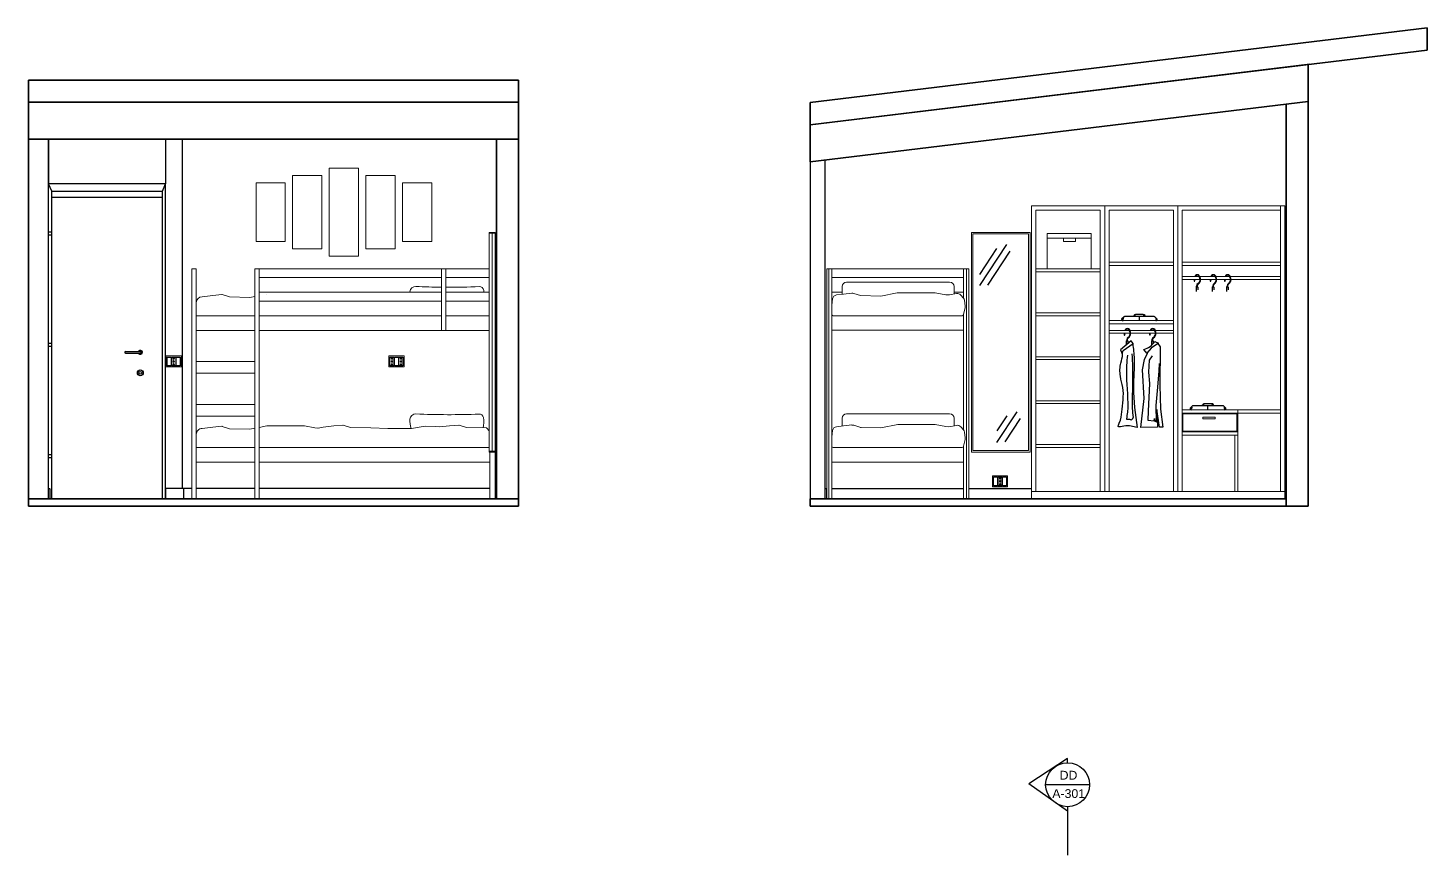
# Model space of a CAD drawing. Header units: millimetres. Extents: x 1104 to 5357, y 515 to 2439.
# Drawn here: x 3239 to 4195, y 756 to 1321 of the extents above; entities that cross this region are included whole.
import ezdxf

# ---------------------------------------------------------------- set-up
doc = ezdxf.new("R2010")
doc.units = ezdxf.units.MM
for name, color, linetype, lineweight in [('A-DOOR-FULL', 9, 'Continuous', 25), ('A-FLOR-LEVL', 3, 'Continuous', 35), ('A-FURN', 2, 'Continuous', 18), ('A-WALL-FULL-EXTR', 3, 'Continuous', 35), ('A-WALL-FULL-INTR', 1, 'Continuous', 25)]:
    doc.layers.add(name, color=color, linetype=linetype, lineweight=lineweight)
for name, color, linetype in [('A-MIRROR', 8, 'Continuous'), ('A-MIRROR-LIGHT', 13, 'Continuous'), ('BATTISCOPA', 10, 'Continuous'), ('SECT-SYMB', 6, 'Continuous')]:
    doc.layers.add(name, color=color, linetype=linetype)
doc.styles.get("Standard").update_dxf_attribs({"font": 'arial.ttf'})

msp = doc.modelspace()

# ---------------------------------------------------------------- linework, layer by layer
msp.add_line((3351.09, 999.53), (3354.59, 999.53))
at = {"layer": 'A-DOOR-FULL'}
for p, q in [((3253.11, 999.53), (3253.11, 1214.53)), ((3333.11, 1214.53), (3253.11, 1214.53)), ((3255.32, 1209.53), (3253.11, 1214.53)), ((3333.11, 1214.53), (3254.14, 1214.53)), ((3331.09, 1209.53), (3333.11, 1214.53)), ((3333.11, 999.53), (3333.11, 1214.53)), ((3255.32, 999.53), (3255.32, 1209.53)), ((3255.32, 1209.53), (3331.09, 1209.53)), ((3255.32, 1205.53), (3331.09, 1205.53)), ((3331.09, 999.53), (3331.09, 1209.53)), ((3255.32, 1181.53), (3253.11, 1181.53)), ((3255.32, 1179.53), (3253.11, 1179.53)), ((3255.32, 1105.53), (3253.11, 1105.53)), ((3255.32, 1103.53), (3253.11, 1103.53)), ((3305.71, 1100.03), (3315.99, 1100.03)), ((3255.32, 1029.53), (3253.11, 1029.53)), ((3255.32, 1027.53), (3253.11, 1027.53))]:
    msp.add_line(p, q, dxfattribs=at)
msp.add_lwpolyline([(3305.71, 1099.03), (3315.99, 1099.03, 1), (3315.99, 1100.03)], format="xyb", dxfattribs=at)
for radius in [2, 1]:
    msp.add_circle((3315.86, 1085.53), radius, dxfattribs=at)
for centre, radius, start, end in [((3305.71, 1099.53), 0.5, 90, 270), ((3315.99, 1099.53), 1.38, 201.31687, 158.68313)]:
    msp.add_arc(centre, radius, start, end, dxfattribs=at)
at = {"layer": 'A-FLOR-LEVL'}
for p, q in [((3239.45, 999.53), (3574.14, 999.53)), ((3239.45, 994.53), (3239.45, 999.53)), ((3574.14, 994.53), (3239.45, 994.53)), ((3574.14, 999.53), (3574.14, 994.53)), ((4098.44, 999.53), (3773.22, 999.57)), ((3773.22, 994.53), (3773.22, 999.57)), ((4113.31, 994.53), (3773.22, 994.53))]:
    msp.add_line(p, q, dxfattribs=at)
at = {"layer": 'A-FURN'}
for p, q in [((3464.87, 1225.24), (3444.87, 1225.24)), ((3444.87, 1225.24), (3444.87, 1165.24)), ((3464.87, 1165.24), (3464.87, 1225.24)), ((3414.87, 1215.24), (3394.87, 1215.24)), ((3394.87, 1215.24), (3394.87, 1175.24)), ((3414.87, 1175.24), (3414.87, 1215.24)), ((3439.87, 1220.24), (3419.87, 1220.24)), ((3419.87, 1220.24), (3419.87, 1170.24)), ((3439.87, 1170.24), (3439.87, 1220.24)), ((3489.87, 1220.24), (3469.87, 1220.24)), ((3469.87, 1220.24), (3469.87, 1170.24)), ((3489.87, 1170.24), (3489.87, 1220.24)), ((3514.87, 1215.24), (3494.87, 1215.24)), ((3494.87, 1215.24), (3494.87, 1175.24)), ((3514.87, 1175.24), (3514.87, 1215.24)), ((4097.4, 1199.53), (3924.4, 1199.53)), ((3924.4, 1199.53), (3924.4, 999.53)), ((3927.4, 1196.53), (3927.4, 1004.53)), ((3971.4, 1196.53), (3927.4, 1196.53)), ((3971.4, 1196.53), (3971.4, 1004.53)), ((3974.4, 1199.53), (3974.4, 1004.53)), ((3977.4, 1196.53), (3977.4, 1004.53)), ((4021.4, 1196.53), (3977.4, 1196.53)), ((4021.4, 1196.53), (4021.4, 1004.53)), ((4024.4, 1199.53), (4024.4, 1004.53)), ((4027.4, 1196.53), (4027.4, 1004.53)), ((4094.4, 1196.53), (4027.4, 1196.53)), ((4094.4, 1004.53), (4094.4, 1199.53)), ((4094.4, 1004.53), (4094.4, 1199.53)), ((4097.4, 999.53), (4097.4, 1199.53)), ((3394.87, 1175.24), (3414.87, 1175.24)), ((3494.87, 1175.24), (3514.87, 1175.24)), ((3554.14, 1031.41), (3554.14, 1181.41)), ((3554.14, 1181.41), (3558.14, 1181.41)), ((3554.14, 1180.93), (3558.14, 1180.93)), ((3556.14, 1180.93), (3556.14, 1031.95)), ((3558.14, 1181.41), (3558.14, 1180.93)), ((3558.14, 1180.93), (3558.14, 1031.95)), ((3923.4, 1181.41), (3883.4, 1181.41)), ((3883.4, 1181.41), (3883.4, 1031.41)), ((3884.4, 1032.41), (3884.4, 1180.41)), ((3922.4, 1180.41), (3884.4, 1180.41)), ((3922.4, 1032.41), (3922.4, 1180.41)), ((3923.4, 1031.41), (3923.4, 1181.41)), ((3419.87, 1170.24), (3439.87, 1170.24)), ((3469.87, 1170.24), (3489.87, 1170.24)), ((3354.09, 1156.53), (3351.09, 1156.53)), ((3351.09, 1156.53), (3351.09, 999.53)), ((3354.09, 999.53), (3354.09, 1156.53)), ((3394.09, 1156.53), (3394.09, 999.53)), ((3397.09, 1156.53), (3394.09, 1156.53)), ((3397.09, 999.53), (3397.09, 1156.53)), ((3554.14, 1156.53), (3397.09, 1156.53)), ((3444.87, 1165.24), (3464.87, 1165.24)), ((3521.59, 1114.53), (3521.59, 1156.53)), ((3524.59, 1156.53), (3524.59, 1114.53)), ((3784.57, 999.56), (3784.57, 1156.55)), ((3784.57, 1156.55), (3786.07, 1156.55)), ((3784.57, 1156.55), (3788.07, 1156.55)), ((3784.57, 999.56), (3784.57, 1156.55)), ((3786.07, 1156.55), (3786.07, 999.55)), ((3786.07, 1156.55), (3786.07, 999.55)), ((3788.07, 1156.55), (3788.07, 999.56)), ((3788.07, 1156.55), (3878.07, 1156.55)), ((3881.57, 1156.55), (3878.07, 1156.55)), ((3878.07, 1156.55), (3878.07, 1136.36)), ((3878.07, 1136.36), (3878.07, 1156.55)), ((3880.07, 1156.55), (3880.07, 999.56)), ((3881.57, 999.56), (3881.57, 1156.55)), ((3927.4, 1156.53), (3971.4, 1156.53)), ((3977.4, 1161.01), (4021.4, 1161.01)), ((3977.4, 1158.73), (4021.4, 1158.73)), ((4027.4, 1161.01), (4094.4, 1161.01)), ((4027.4, 1158.73), (4094.4, 1158.73)), ((3397.09, 1150.53), (3521.59, 1150.53)), ((3524.59, 1150.53), (3554.14, 1150.53)), ((3788.07, 1150.56), (3878.07, 1150.56)), ((3798.12, 1147.46), (3868.52, 1147.46)), ((3927.4, 1154.53), (3971.4, 1154.53)), ((4027.4, 1151.29), (4094.4, 1151.29)), ((4027.4, 1149.29), (4094.4, 1149.29)), ((3358.09, 1137.53), (3365.31, 1138.37)), ((3365.31, 1138.37), (3371.57, 1139.03)), ((3371.78, 1139), (3376.67, 1137.35)), ((3376.82, 1137.32), (3390.61, 1136.99)), ((3390.72, 1137), (3394.09, 1137.67)), ((3521.59, 1140.53), (3397.09, 1140.53)), ((3554.14, 1140.53), (3524.59, 1140.53)), ((3788.07, 1140.56), (3795.12, 1140.56)), ((3791.24, 1138.72), (3796.1, 1139.29)), ((3795.12, 1139.18), (3795.12, 1144.46)), ((3796.1, 1139.29), (3801.82, 1139.89)), ((3803.1, 1139.75), (3807.54, 1138.24)), ((3858.61, 1140.23), (3865.82, 1138.87)), ((3865.82, 1138.87), (3867.63, 1138.72)), ((3868.43, 1138.76), (3873.29, 1139.66)), ((3871.52, 1144.46), (3871.52, 1139.33)), ((3871.52, 1140.56), (3878.07, 1140.56)), ((3876.12, 1138.65), (3877.9, 1136.56)), ((3354.09, 1133.53), (3354.09, 1124.53)), ((3397.09, 1134.53), (3521.59, 1134.53)), ((3524.59, 1134.53), (3554.14, 1134.53)), ((3788.07, 1131.6), (3788.6, 1136.1)), ((3878.07, 1136.46), (3878.07, 1136.36)), ((3879.12, 1129.92), (3878.07, 1125.51)), ((3878.58, 1135.06), (3879.17, 1131.05)), ((3394.09, 1124.53), (3354.09, 1124.53)), ((3521.59, 1124.53), (3397.09, 1124.53)), ((3554.14, 1124.53), (3524.59, 1124.53)), ((3789.07, 1124.56), (3877.07, 1124.56)), ((3878.07, 1125.56), (3878.07, 1046.39)), ((3878.07, 1046.39), (3878.07, 1125.56)), ((3927.4, 1126.53), (3971.4, 1126.53)), ((3927.4, 1124.53), (3971.4, 1124.53)), ((3977.4, 1121.19), (4021.4, 1121.19)), ((3977.4, 1118.91), (4021.4, 1118.91)), ((3394.09, 1114.53), (3354.09, 1114.53)), ((3554.14, 1114.53), (3397.09, 1114.53)), ((3788.07, 1114.56, -35), (3878.07, 1114.56, -35)), ((3977.4, 1114.53), (3991.22, 1114.53)), ((3977.4, 1112.53), (3991.78, 1112.53)), ((3991.65, 1114.53), (4008.48, 1114.53)), ((3992.12, 1112.53), (4009.05, 1112.53)), ((4008.92, 1114.53), (4021.4, 1114.53)), ((4009.38, 1112.53), (4021.4, 1112.53)), ((3354.09, 1093.23), (3394.09, 1093.23)), ((3786.07, 1093.34), (3786.07, 1085.25)), ((3788.07, 1085.25), (3788.07, 1093.34)), ((3927.4, 1096.53), (3971.4, 1096.53)), ((3927.4, 1094.53), (3971.4, 1094.53)), ((3394.09, 1085.23), (3354.09, 1085.23)), ((3786.07, 1085.13), (3786.07, 1085.25)), ((3354.09, 1063.93), (3394.09, 1063.93)), ((3786.07, 1055.96), (3786.07, 1063.93)), ((3788.07, 1063.93), (3788.07, 1055.96)), ((3927.4, 1066.53), (3971.4, 1066.53)), ((3927.4, 1064.53), (3971.4, 1064.53)), ((3394.09, 1055.93), (3354.09, 1055.93)), ((3788.07, 1055.58), (3788.07, 1055.93)), ((3795.12, 1049.2), (3795.12, 1054.52)), ((3798.12, 1057.52), (3868.52, 1057.52)), ((3871.52, 1054.52), (3871.52, 1049.36)), ((4094.4, 1060.36), (4027.4, 1060.36)), ((4094.4, 1057.96), (4027.4, 1057.96)), ((4065.3, 1060.36), (4065.3, 1042.9)), ((3354.09, 1043.53), (3354.09, 1034.53)), ((3788.07, 1041.62), (3788.6, 1046.12)), ((3791.24, 1048.75), (3796.1, 1049.31)), ((3796.1, 1049.31), (3801.82, 1049.92)), ((3858.61, 1050.25), (3865.82, 1048.89)), ((3865.82, 1048.89), (3868.03, 1048.71)), ((3868.03, 1048.71), (3873.29, 1049.68)), ((3876.12, 1048.68), (3877.9, 1046.59)), ((3878.07, 1046.52), (3878.07, 1046.39)), ((3878.58, 1045.08), (3879.17, 1041.07)), ((4065.3, 1045.3), (4027.4, 1045.3)), ((4065.3, 1042.9), (4027.4, 1042.9)), ((4063.3, 1004.53), (4063.3, 1042.9)), ((3354.09, 1034.53), (3394.09, 1034.53)), ((3397.09, 1034.53), (3554.14, 1034.53)), ((3554.14, 1031.95), (3558.14, 1031.95)), ((3558.14, 1031.95), (3558.14, 1031.41)), ((3877.07, 1034.54), (3789.07, 1034.54)), ((3879.12, 1039.94), (3878.07, 1035.54)), ((3878.07, 999.56), (3878.07, 1035.54)), ((3878.07, 1035.54), (3878.07, 999.56)), ((3884.4, 1032.41), (3922.4, 1032.41)), ((3927.4, 1036.53), (3971.4, 1036.53)), ((3927.4, 1034.53), (3971.4, 1034.53)), ((3354.09, 1024.53), (3394.09, 1024.53)), ((3397.09, 1024.53), (3554.59, 1024.53)), ((3558.14, 1031.41), (3554.14, 1031.41)), ((3554.59, 999.53), (3554.59, 1031.41)), ((3558.09, 1031.41), (3558.09, 999.53)), ((3788.07, 1024.57), (3878.07, 1024.57)), ((3883.4, 1031.41), (3923.4, 1031.41)), ((3924.4, 1004.53), (4097.4, 1004.53)), ((3558.09, 999.53), (3554.59, 999.53))]:
    msp.add_line(p, q, dxfattribs=at)
for points in [[(3935.14, 1177.4), (3965.21, 1177.4), (3965.21, 1180.57), (3935.14, 1180.57)], [(3935.14, 1156.53), (3965.21, 1156.53), (3965.21, 1177.4), (3935.14, 1177.4)], [(3954.41, 1177.4), (3946.23, 1177.4), (3946.23, 1175.28), (3954.41, 1175.28)], [(3333.55, 1097.03), (3343.87, 1097.03), (3343.87, 1089.53), (3333.55, 1089.53)], [(3485.61, 1097.03), (3495.92, 1097.03), (3495.92, 1089.53), (3485.61, 1089.53)], [(4027.76, 1057.59), (4064.56, 1057.59), (4064.56, 1045.66), (4027.76, 1045.66)], [(4041.35, 1055.18), (4049.81, 1055.18), (4049.81, 1054.05), (4041.35, 1054.05)], [(3897.8, 1015.25), (3908.11, 1015.25), (3908.11, 1007.75), (3897.8, 1007.75)]]:
    msp.add_lwpolyline(points, close=True, dxfattribs=at)
for points in [[(3807.54, 1138.24), (3821.46, 1137.91), (3832.78, 1140.17, -0.049372), (3833.37, 1140.23), (3849.32, 1140.23), (3858.61, 1140.23)], [(3354.09, 1043.53, -0.414214), (3358.09, 1047.53), (3365.31, 1048.37), (3371.57, 1049.03, -0.108285), (3371.78, 1049), (3376.67, 1047.35, 0.075837), (3376.82, 1047.32), (3390.61, 1046.99, 0.055395), (3390.72, 1047), (3394.09, 1047.67)], [(3397.09, 1048.27), (3402.23, 1049.3, -0.049372), (3402.32, 1049.31), (3418.53, 1049.31), (3427.77, 1049.31, -0.046582), (3427.86, 1049.3), (3435.03, 1047.95), (3437.17, 1047.77, 0.067303), (3437.3, 1047.77), (3440.72, 1048.41), (3447.94, 1049.25), (3454.2, 1049.91, -0.108285), (3454.41, 1049.89), (3459.37, 1048.2), (3473.29, 1047.87), (3484.9, 1047.6), (3501.15, 1047.6), (3510.44, 1049.05), (3517.66, 1048.83), (3519.86, 1048.64), (3527.08, 1049.25), (3533.34, 1049.91, -0.108285), (3533.56, 1049.89), (3538.52, 1048.2), (3552.23, 1047.87, -0.202176), (3552.58, 1047.72), (3554.14, 1046.03)], [(3803.1, 1049.77), (3807.11, 1048.41, 0.075837), (3808, 1048.26), (3821.46, 1047.93), (3833.07, 1050.25), (3849.32, 1050.25), (3858.61, 1050.25)]]:
    msp.add_lwpolyline(points, format="xyb", dxfattribs=at)
msp.add_lwpolyline([(4065.3, 1042.9), (4065.3, 1004.53)], dxfattribs=at)
for centre, radius, start, end in [((3798.12, 1144.46), 3, 90, 180), ((3868.52, 1144.46), 3, 0, 90), ((3358.09, 1133.53), 4, 90, 180), ((3358.09, 1133.53), 4, 90, 180), ((3371.62, 1138.53), 0.5, 71.27593, 95.99678), ((3376.84, 1137.82), 0.5, 251.27593, 268.62332), ((3390.62, 1137.49), 0.5, 268.62332, 281.306), ((3402.32, 1138.81), 0.5, 90, 101.306), ((3514.14, 1139.53), 14.2, 174.37375, 175.96176), ((3503.99, 1140.53), 4, 90, 174.37375), ((3526.91, 1609.4), 465.44, 267.17682, 269.34473), ((3526.91, 1609.4), 465.44, 269.71404, 272.50318), ((3547.37, 1141.41), 3, 6.40872, 92.50318), ((3530.62, 1139.53), 19.86, 2.886, 6.40872), ((3791.58, 1135.74), 3, 96.6678, 173.20305), ((3802.13, 1136.91), 3, 71.27593, 95.99678), ((3867.88, 1141.71), 3, 265.13162, 280.53305), ((3873.83, 1136.71), 3, 40.37359, 100.53305), ((3875.61, 1134.62), 3, 8.40482, 40.37359), ((3876.2, 1130.61), 3, 346.55426, 8.40482), ((3789.07, 1125.56), 1, 180, 270), ((3877.07, 1125.56), 1, 270, 0), ((3514.14, 1052.53), 14.2, 174.37375, 200.61653), ((3503.99, 1053.53), 4, 90, 174.37375), ((3526.91, 1522.4), 465.44, 267.17682, 272.48671), ((3547.24, 1054.4), 3, 11.71036, 92.48671), ((3535.45, 1051.96), 15.04, 344.45838, 11.71036), ((3798.12, 1054.52), 3, 90, 180), ((3868.52, 1054.52), 3, 0, 90), ((3791.58, 1045.77), 3, 96.6678, 173.20305), ((3802.13, 1046.93), 3, 71.27593, 95.99678), ((3873.83, 1046.73), 3, 40.37359, 100.53305), ((3875.61, 1044.64), 3, 8.40482, 40.37359), ((3789.07, 1035.54), 1, 180, 270), ((3877.07, 1035.54), 1, 270, 0), ((3876.2, 1040.64), 3, 346.55426, 8.40482)]:
    msp.add_arc(centre, radius, start, end, dxfattribs=at)
at = {"layer": 'A-MIRROR'}
for p, q in [((4036.76, 1144.08), (4036.76, 1141.03)), ((4036.92, 1144.24), (4037.81, 1144.24)), ((4037.18, 1145), (4037.18, 1144.24)), ((4037.5, 1145), (4037.5, 1144.24)), ((4037.97, 1144.08), (4037.97, 1142.24)), ((4047.73, 1144.08), (4047.73, 1141.03)), ((4047.89, 1144.24), (4048.78, 1144.24)), ((4048.15, 1145), (4048.15, 1144.24)), ((4048.47, 1145), (4048.47, 1144.24)), ((4048.94, 1144.08), (4048.94, 1142.24)), ((4057.54, 1144.08), (4057.54, 1141.03)), ((4057.71, 1144.24), (4058.59, 1144.24)), ((4057.96, 1145), (4057.96, 1144.24)), ((4058.29, 1145), (4058.29, 1144.24)), ((4058.76, 1144.08), (4058.76, 1142.24)), ((3987.6, 1123.76), (3986.14, 1122.47)), ((3987, 1122.27), (3986.29, 1121.45)), ((3986.78, 1123.04), (3987, 1122.81)), ((3987, 1122.81), (3987, 1122.27)), ((4008.29, 1123.9), (3987.96, 1123.9)), ((3994.14, 1123.9), (3994.35, 1124.51)), ((3995.41, 1123.9), (3995.09, 1124.43)), ((4000.69, 1125.26), (3995.56, 1125.26)), ((3998.12, 1121.19), (3998.12, 1123.9)), ((4000.84, 1123.9), (4001.16, 1124.43)), ((4002.22, 1123.85), (4001.93, 1124.58)), ((4008.65, 1123.76), (4010.11, 1122.47)), ((4009.47, 1123.04), (4009.25, 1122.81)), ((4009.25, 1122.81), (4009.25, 1122.27)), ((4009.25, 1122.27), (4010.05, 1121.53)), ((3989.42, 1108.24), (3989.42, 1107.48)), ((3989.75, 1108.24), (3989.75, 1107.48)), ((4006.69, 1108.24), (4006.69, 1107.48)), ((4007.01, 1108.24), (4007.01, 1107.48)), ((3989, 1107.31), (3989, 1104.4)), ((3989.17, 1107.48), (3990.05, 1107.48)), ((3990.22, 1107.31), (3990.22, 1105.48)), ((4003.1, 1098.87), (4001.22, 1101.41)), ((4006.14, 1102.47), (4003.1, 1098.87)), ((4011.2, 1105.75), (4006.14, 1102.47)), ((4006.27, 1107.31), (4006.27, 1104.27)), ((4006.43, 1107.48), (4007.32, 1107.48)), ((4007.48, 1107.31), (4007.48, 1105.48)), ((4008.65, 1106.97), (4011.2, 1105.75)), ((4034.42, 1062.93), (4032.96, 1061.64)), ((4033.83, 1061.44), (4033.12, 1060.62)), ((4033.6, 1062.21), (4033.83, 1061.99)), ((4033.83, 1061.99), (4033.83, 1061.44)), ((4055.12, 1063.07), (4034.78, 1063.07)), ((4040.97, 1063.07), (4041.18, 1063.69)), ((4042.24, 1063.07), (4041.92, 1063.61)), ((4047.52, 1064.43), (4042.38, 1064.43)), ((4044.95, 1060.36), (4044.95, 1063.07)), ((4047.67, 1063.07), (4047.99, 1063.61)), ((4049.04, 1063.02), (4048.75, 1063.75)), ((4055.48, 1062.93), (4056.94, 1061.64)), ((4056.3, 1062.21), (4056.08, 1061.99)), ((4056.08, 1061.99), (4056.08, 1061.44)), ((4056.08, 1061.44), (4056.87, 1060.71))]:
    msp.add_line(p, q, dxfattribs=at)
for points in [[(3985.27, 1101.14), (3986.37, 1098.44), (3986.94, 1100.72), (3993.77, 1105.63), (3992.5, 1107.46)], [(3334.29, 1096.26), (3336.95, 1096.26), (3336.95, 1090.23), (3334.29, 1090.23)], [(3337.36, 1096.26), (3340.02, 1096.26), (3340.02, 1090.23), (3337.36, 1090.23)], [(3340.42, 1096.26), (3343.08, 1096.26), (3343.08, 1090.23), (3340.42, 1090.23)], [(3486.34, 1096.26), (3489, 1096.26), (3489, 1090.23), (3486.34, 1090.23)], [(3489.41, 1096.26), (3492.07, 1096.26), (3492.07, 1090.23), (3489.41, 1090.23)], [(3492.48, 1096.26), (3495.13, 1096.26), (3495.13, 1090.23), (3492.48, 1090.23)], [(3898.54, 1014.48), (3901.19, 1014.48), (3901.19, 1008.45), (3898.54, 1008.45)], [(3901.6, 1014.48), (3904.26, 1014.48), (3904.26, 1008.45), (3901.6, 1008.45)], [(3904.67, 1014.48), (3907.33, 1014.48), (3907.33, 1008.45), (3904.67, 1008.45)]]:
    msp.add_lwpolyline(points, close=True, dxfattribs=at)
for points in [[(4010.78, 1105.48), (4012.24, 1103.28), (4012.17, 1077.09), (4012.49, 1060.7), (4014, 1048.36), (4011.79, 1048.5), (4010.11, 1060.52), (4010.42, 1048.48), (3999.01, 1048.18), (4001.3, 1067.9), (4000.21, 1087.58), (4001.52, 1094.65), (4003.56, 1098.99), (4003.46, 1099.3)], [(4006.9, 1097.03), (4004.78, 1094.11), (4004.23, 1085.91), (4005.04, 1078.31), (4004.17, 1059.34), (4003.91, 1053.16), (4008.1, 1052.74), (4008.46, 1054.4), (4008.66, 1052.53), (4009.77, 1052.18), (4009.66, 1063.33), (4010.48, 1073.13), (4011.65, 1086.66), (4011.8, 1091.88)]]:
    msp.add_lwpolyline(points, dxfattribs=at)
for centre, radius, start, end in [((4035.7, 1148.23), 0.174, 172.17508, 33.22285), ((4038.83, 1145), 1.66, 114.39156, 180), ((4046.67, 1148.23), 0.174, 172.17508, 33.22285), ((4049.8, 1145), 1.66, 114.39156, 180), ((4056.48, 1148.23), 0.174, 172.17508, 33.22285), ((4059.62, 1145), 1.66, 114.39156, 180), ((4036.92, 1144.08), 0.166, 90, 180), ((4038.83, 1145), 1.33, 114.39156, 180), ((4037.81, 1144.08), 0.166, 0, 90), ((4047.89, 1144.08), 0.166, 90, 180), ((4049.8, 1145), 1.33, 114.39156, 180), ((4048.78, 1144.08), 0.166, 0, 90), ((4057.71, 1144.08), 0.166, 90, 180), ((4059.62, 1145), 1.33, 114.39156, 180), ((4058.59, 1144.08), 0.166, 0, 90), ((3986.5, 1122.06), 0.543, 131.54077, 202.49772), ((3987, 1122.27), 1.09, 202.49772, 270), ((3987.96, 1123.36), 0.543, 90, 131.54077), ((3995.38, 1124.17), 1.09, 84.5122, 161.50142), ((3995.56, 1124.71), 0.543, 90, 210.96376), ((4000.69, 1124.71), 0.543, 329.03624, 90), ((4000.92, 1124.17), 1.09, 21.88907, 96.97609), ((4008.29, 1123.36), 0.543, 48.45923, 90), ((4009.25, 1122.27), 1.09, 270, 337.50228), ((4009.75, 1122.06), 0.543, 337.50228, 48.45923), ((3987.94, 1111.47), 0.174, 172.17508, 33.22285), ((3991.08, 1108.24), 1.66, 114.39156, 180), ((3991.08, 1108.24), 1.33, 114.39156, 180), ((4005.21, 1111.47), 0.174, 172.17508, 33.22285), ((4008.35, 1108.24), 1.66, 114.39156, 180), ((4008.35, 1108.24), 1.33, 114.39156, 180), ((3989.17, 1107.31), 0.166, 90, 180), ((3990.05, 1107.31), 0.166, 0, 90), ((3996.92, 1114.9), 14.16, 287.67811, 325.92827), ((4006.43, 1107.31), 0.166, 90, 180), ((4007.32, 1107.31), 0.166, 0, 90), ((3338.69, 1095.31), 0.402, 113.3666, 246.20029), ((3338.69, 1093.26), 0.402, 113.3666, 246.20029), ((3338.69, 1091.15), 0.402, 113.3666, 246.20029), ((3338.69, 1095.31), 0.402, 294.32433, 66.10878), ((3338.69, 1093.26), 0.402, 294.32433, 66.10878), ((3338.69, 1091.15), 0.402, 294.32433, 66.10878), ((3487.67, 1095.31), 0.402, 113.3666, 246.20029), ((3487.67, 1093.26), 0.402, 113.3666, 246.20029), ((3487.67, 1091.15), 0.402, 113.3666, 246.20029), ((3487.67, 1095.31), 0.402, 294.32433, 66.10878), ((3487.67, 1093.26), 0.402, 294.32433, 66.10878), ((3487.67, 1091.15), 0.402, 294.32433, 66.10878), ((3493.8, 1095.31), 0.402, 113.3666, 246.20029), ((3493.8, 1093.26), 0.402, 113.3666, 246.20029), ((3493.8, 1091.15), 0.402, 113.3666, 246.20029), ((3493.8, 1095.31), 0.402, 294.32433, 66.10878), ((3493.8, 1093.26), 0.402, 294.32433, 66.10878), ((3493.8, 1091.15), 0.402, 294.32433, 66.10878), ((4033.32, 1061.23), 0.543, 131.54077, 202.49772), ((4033.83, 1061.44), 1.09, 202.49772, 270), ((4034.78, 1062.53), 0.543, 90, 131.54077), ((4042.21, 1063.34), 1.09, 84.5122, 161.50142), ((4042.38, 1063.88), 0.543, 90, 210.96376), ((4047.52, 1063.88), 0.543, 329.03624, 90), ((4047.75, 1063.34), 1.09, 21.88907, 96.97609), ((4055.12, 1062.53), 0.543, 48.45923, 90), ((4056.08, 1061.44), 1.09, 270, 337.50228), ((4056.58, 1061.23), 0.543, 337.50228, 48.45923), ((3989.32, 1054.01), 0.0342, 171.51622, 269.58682), ((3992.42, 1054.87), 1.33, 249.01457, 5.99479), ((3996.63, 1048.19), 0.0342, 257.23466, 8.48422), ((3902.98, 1013.53), 0.402, 113.3666, 246.20029), ((3902.98, 1013.53), 0.402, 294.32433, 66.10878), ((3902.98, 1011.48), 0.402, 113.3666, 246.20029), ((3902.98, 1009.37), 0.402, 113.3666, 246.20029), ((3902.98, 1011.48), 0.402, 294.32433, 66.10878), ((3902.98, 1009.37), 0.402, 294.32433, 66.10878)]:
    msp.add_arc(centre, radius, start, end, dxfattribs=at)
for centre, major_axis, ratio, start_param, end_param in [((4037.64, 1149.29), (-0.05, -3.23), 0.689933, 11.006474, 11.33209), ((4037.64, 1149.29), (-0.05, -3.23), 0.689933, 6.597928, 10.338143), ((4048.61, 1149.29), (-0.05, -3.23), 0.689933, 11.006474, 11.33209), ((4048.61, 1149.29), (-0.05, -3.23), 0.689933, 6.597928, 10.338143), ((4058.43, 1149.29), (-0.05, -3.23), 0.689933, 11.006474, 11.33209), ((4058.43, 1149.29), (-0.05, -3.23), 0.689933, 6.597928, 10.338143), ((3989.89, 1112.53), (-0.05, -3.23), 0.689933, 11.006474, 11.33209), ((3989.89, 1112.53), (-0.05, -3.23), 0.689933, 6.597928, 10.338143), ((4007.15, 1112.53), (-0.05, -3.23), 0.689933, 11.006474, 11.33209), ((4007.15, 1112.53), (-0.05, -3.23), 0.689933, 6.597928, 10.338143), ((3338.69, 1095.31), (0, 0.571), 0.372094, 5.42058, 7.142383), ((3338.69, 1095.31), (0, 0.571), 0.372094, 8.545266, 10.307697), ((3338.69, 1093.26), (0, 0.571), 0.372094, 5.42058, 7.142383), ((3338.69, 1093.26), (0, 0.571), 0.372094, 8.545266, 10.307697), ((3338.69, 1091.15), (0, 0.571), 0.372094, 5.42058, 7.142383), ((3338.69, 1091.15), (0, 0.571), 0.372094, 8.545266, 10.307697), ((3487.67, 1095.31), (0, 0.571), 0.372094, 5.42058, 7.142383), ((3487.67, 1095.31), (0, 0.571), 0.372094, 8.545266, 10.307697), ((3487.67, 1093.26), (0, 0.571), 0.372094, 5.42058, 7.142383), ((3487.67, 1093.26), (0, 0.571), 0.372094, 8.545266, 10.307697), ((3487.67, 1091.15), (0, 0.571), 0.372094, 5.42058, 7.142383), ((3487.67, 1091.15), (0, 0.571), 0.372094, 8.545266, 10.307697), ((3493.81, 1095.31), (0, 0.571), 0.372094, 5.42058, 7.142383), ((3493.81, 1095.31), (0, 0.571), 0.372094, 8.545266, 10.307697), ((3493.81, 1093.26), (0, 0.571), 0.372094, 5.42058, 7.142383), ((3493.81, 1093.26), (0, 0.571), 0.372094, 8.545266, 10.307697), ((3493.81, 1091.15), (0, 0.571), 0.372094, 5.42058, 7.142383), ((3493.81, 1091.15), (0, 0.571), 0.372094, 8.545266, 10.307697), ((3902.98, 1013.53), (0, 0.571), 0.372094, 5.42058, 7.142383), ((3902.98, 1013.53), (0, 0.571), 0.372094, 8.545266, 10.307697), ((3902.98, 1011.48), (0, 0.571), 0.372094, 5.42058, 7.142383), ((3902.98, 1011.48), (0, 0.571), 0.372094, 8.545266, 10.307697), ((3902.98, 1009.37), (0, 0.571), 0.372094, 5.42058, 7.142383), ((3902.98, 1009.37), (0, 0.571), 0.372094, 8.545266, 10.307697)]:
    msp.add_ellipse(centre, major_axis=major_axis, ratio=ratio, start_param=start_param, end_param=end_param, dxfattribs=at)
for points in [[(4035.74, 1149.29), (4035.74, 1148.96), (4035.77, 1148.64), (4035.84, 1148.33)], [(4046.71, 1149.29), (4046.71, 1148.96), (4046.74, 1148.64), (4046.81, 1148.33)], [(4056.52, 1149.29), (4056.52, 1148.96), (4056.56, 1148.64), (4056.63, 1148.33)], [(3987.99, 1112.53), (3987.99, 1112.2), (3988.02, 1111.87), (3988.09, 1111.57)], [(4005.25, 1112.53), (4005.25, 1112.2), (4005.28, 1111.87), (4005.35, 1111.57)]]:
    msp.add_open_spline(points, degree=3, dxfattribs=at)
for points, knots in [([(4038.15, 1146.51), (4038.78, 1146.79), (4039.36, 1147.68), (4039.72, 1150.32), (4038.86, 1151.96), (4037.37, 1152.28), (4036.76, 1151.93), (4036.33, 1151.29)], [6.597928, 6.597928, 6.597928, 6.597928, 7.678536, 7.678536, 9.287833, 9.287833, 10.239566, 10.239566, 10.239566, 10.239566]), ([(4049.12, 1146.51), (4049.75, 1146.79), (4050.33, 1147.68), (4050.69, 1150.32), (4049.83, 1151.96), (4048.34, 1152.28), (4047.73, 1151.93), (4047.3, 1151.29)], [6.597928, 6.597928, 6.597928, 6.597928, 7.678536, 7.678536, 9.287833, 9.287833, 10.239566, 10.239566, 10.239566, 10.239566]), ([(4058.93, 1146.51), (4059.56, 1146.79), (4060.14, 1147.68), (4060.5, 1150.32), (4059.65, 1151.96), (4058.16, 1152.28), (4057.54, 1151.93), (4057.11, 1151.29)], [6.597928, 6.597928, 6.597928, 6.597928, 7.678536, 7.678536, 9.287833, 9.287833, 10.239566, 10.239566, 10.239566, 10.239566]), ([(3990.4, 1109.75), (3991.03, 1110.03), (3991.6, 1110.91), (3991.97, 1113.56), (3991.11, 1115.2), (3989.62, 1115.52), (3989.01, 1115.17), (3988.57, 1114.53)], [6.597928, 6.597928, 6.597928, 6.597928, 7.678536, 7.678536, 9.287833, 9.287833, 10.239566, 10.239566, 10.239566, 10.239566]), ([(4007.66, 1109.75), (4008.29, 1110.03), (4008.87, 1110.91), (4009.23, 1113.56), (4008.37, 1115.2), (4006.88, 1115.52), (4006.27, 1115.17), (4005.84, 1114.53)], [6.597928, 6.597928, 6.597928, 6.597928, 7.678536, 7.678536, 9.287833, 9.287833, 10.239566, 10.239566, 10.239566, 10.239566]), ([(3996.62, 1048.16), (3995.2, 1048.48), (3992.11, 1049.18), (3988.47, 1049.68), (3982.73, 1047.86), (3985.6, 1053.44), (3986.23, 1061.26), (3988.15, 1072.84), (3984.63, 1083.53), (3984.74, 1091.3), (3986.78, 1096.46), (3986.6, 1098.84), (3986.57, 1099.25)], [0.0011195, 0.0011195, 0.0011195, 0.0011195, 0.0437627, 0.0935979, 0.1315704, 0.1553652, 0.2332658, 0.4013884, 0.4793438, 0.5694324, 0.6287011, 0.6408204, 0.6408204, 0.6408204, 0.6408204]), ([(3993.52, 1105.48), (3993.95, 1102.02), (3995.2, 1092.08), (3993, 1072.87), (3995.31, 1057.3), (3996.66, 1048.19)], [0, 0, 0, 0, 0.1044211, 0.299777, 0.5746976, 0.5746976, 0.5746976, 0.5746976]), ([(3989.9, 1097.64), (3989.53, 1093.03), (3988.48, 1080.04), (3990.98, 1065.4), (3989.52, 1055.55), (3989.29, 1054.02)], [0, 0, 0, 0, 0.1386883, 0.3903822, 0.4368933, 0.4368933, 0.4368933, 0.4368933]), ([(3992.97, 1098.43), (3993.27, 1092.47), (3993.89, 1080.09), (3992.74, 1065.58), (3993.53, 1057.09), (3993.75, 1055.01)], [0, 0, 0, 0, 0.1789127, 0.3717929, 0.4345188, 0.4345188, 0.4345188, 0.4345188]), ([(3989.32, 1053.98), (3990.05, 1053.97), (3990.95, 1053.96), (3991.78, 1053.69), (3991.95, 1053.63)], [0.00046471, 0.00046471, 0.00046471, 0.00046471, 0.02172353, 0.02715623, 0.02715623, 0.02715623, 0.02715623])]:
    msp.add_open_spline(points, degree=3, knots=knots, dxfattribs=at)
at = {"layer": 'A-MIRROR-LIGHT'}
for p, q in [((3907.38, 1173.11), (3888.98, 1145.24)), ((3900.52, 1170.34), (3888.98, 1152.69)), ((3909.68, 1168.64), (3894.31, 1145.41)), ((3914.34, 1058.86), (3900.58, 1038.07)), ((3907.48, 1056.08), (3900.75, 1045.92)), ((3916.64, 1054.38), (3906.13, 1038.51))]:
    msp.add_line(p, q, dxfattribs=at)
at = {"layer": 'A-WALL-FULL-EXTR'}
for p, q in [((4194.51, 1320.97), (4194.51, 1305.86)), ((4194.51, 1305.86), (3773.31, 1254.81)), ((4114.51, 1296.16), (3773.31, 1254.79)), ((4113.31, 1296.02), (4113.31, 1280.72)), ((3239.45, 999.53), (3239.45, 1285.45)), ((3239.45, 1285.45), (3574.14, 1285.45)), ((3574.14, 999.53), (3574.14, 1285.45)), ((4113.31, 994.53), (4113.31, 1280.72)), ((4113.31, 1270.82), (3773.31, 1229.51)), ((3239.45, 1270.24), (3574.14, 1270.24)), ((3773.31, 1270.07), (3773.31, 1229.51)), ((4098.44, 994.53), (4098.44, 1269.01)), ((3239.45, 1244.98), (3574.14, 1244.98)), ((3253.11, 1244.98), (3253.11, 1214.53)), ((3559.14, 1244.98), (3559.14, 999.53)), ((3239.45, 1238.19), (3239.14, 1238.19))]:
    msp.add_line(p, q, dxfattribs=at)
msp.add_lwpolyline([(3773.31, 1270.07), (4194.51, 1320.97)], dxfattribs=at)
at = {"layer": 'A-WALL-FULL-INTR'}
for p, q in [((3333.11, 1244.98), (3333.11, 1214.53)), ((3344.37, 1244.98), (3344.37, 1006.53)), ((3773.31, 1229.51), (3773.22, 999.57)), ((3783.37, 1230.74), (3783.37, 999.57))]:
    msp.add_line(p, q, dxfattribs=at)
at = {"layer": 'BATTISCOPA'}
for p, q in [((3253.11, 1006.53), (3253.81, 1006.53)), ((3254.11, 1006.23), (3254.11, 999.53)), ((3333.11, 1006.23), (3333.11, 999.53)), ((3351.09, 1006.53), (3333.41, 1006.53)), ((3345.17, 1006.53), (3344.37, 1006.53)), ((3345.37, 1006.33), (3345.37, 999.53)), ((3394.09, 1006.53), (3354.09, 1006.53)), ((3554.59, 1006.53), (3397.09, 1006.53)), ((3559.14, 1006.53), (3558.09, 1006.53)), ((3558.14, 1006.53), (3558.14, 999.53)), ((3783.37, 1006.57), (3784.57, 1006.57)), ((3784.37, 1006.57), (3784.37, 999.57)), ((3788.07, 1006.57), (3878.07, 1006.57)), ((3881.57, 1006.57), (3924.4, 1006.57)), ((4097.4, 1006.57), (4098.44, 1006.57))]:
    msp.add_line(p, q, dxfattribs=at)
for centre, radius, start, end in [((3253.81, 1006.23), 0.3, 0, 90), ((3333.41, 1006.23), 0.3, 90, 180), ((3345.17, 1006.33), 0.2, 0, 90), ((3345.57, 1006.33), 0.2, 90, 180), ((3558.34, 1006.33), 0.2, 90, 180)]:
    msp.add_arc(centre, radius, start, end, dxfattribs=at)
at = {"layer": 'SECT-SYMB'}
for p, q in [((3949.09, 822.33), (3922.69, 804.89)), ((3949.09, 819.33), (3949.09, 822.33)), ((3949.09, 786.33), (3922.69, 804.89)), ((3964.09, 804.33), (3934.09, 804.33)), ((3949.09, 789.33), (3949.09, 786.33)), ((3949.09, 786.33), (3949.09, 756.33))]:
    msp.add_line(p, q, dxfattribs=at)
msp.add_circle((3949.09, 804.33), 15, dxfattribs=at)

# ---------------------------------------------------------------- texts
for s, p in [('DD', (3943.65, 807.82)), ('A-301', (3938.64, 795.25))]:
    msp.add_text(s, height=6, dxfattribs=at).set_placement(p)

doc.saveas('drawing.dxf')
